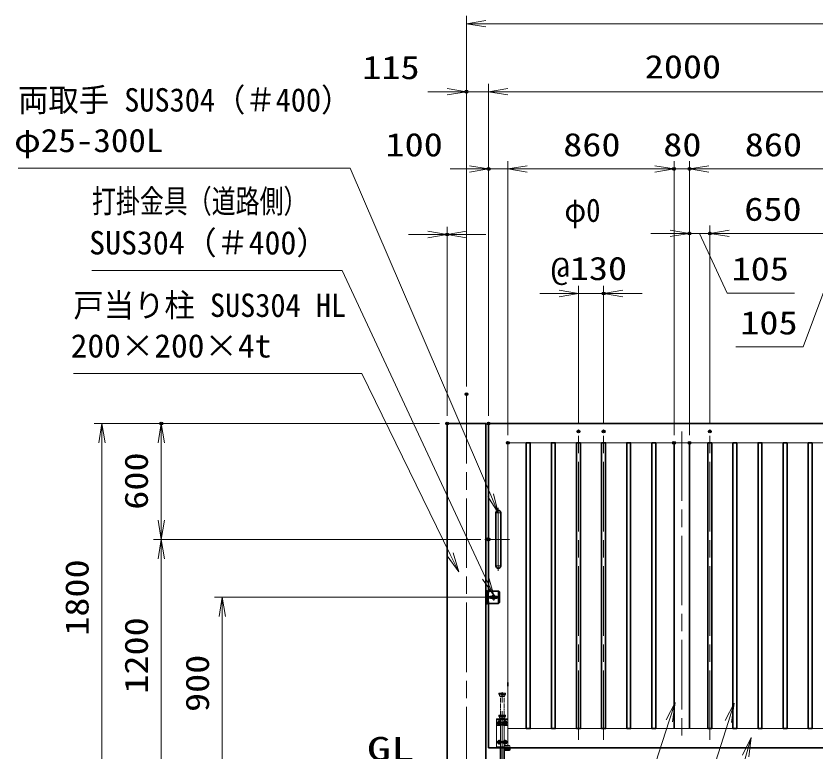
# Model space of a CAD drawing. Units: millimetres at full size. Extents: x -11880 to 11880, y -8400 to 8400.
# Drawn here: x -54 to 4089, y -549 to 3257 of the extents above; entities that cross this region are included whole.
import ezdxf
from ezdxf.enums import TextEntityAlignment as Align

# ---------------------------------------------------------------- set-up
doc = ezdxf.new("R2010")
doc.units = ezdxf.units.MM
doc.header["$LTSCALE"] = 30
doc.header["$PDMODE"] = 32
doc.header["$PDSIZE"] = 15
for name, pattern in [('DASHED', [7.5, 6, -1.5]), ('USER1', [9, 6, -0.75, 1.5, -0.75]), ('USER2', [18, 12, -1.5, 3, -1.5]), ('USER3', [1.125, 0.75, -0.125, 0.125, -0.125])]:
    doc.linetypes.add(name, pattern=pattern)
for name, color, linetype, lineweight in [('0-1_外形線', 7, 'Continuous', 35), ('0-2_0', 7, 'Continuous', 18), ('0-3_寸法線', 4, 'Continuous', 18), ('0-5_細線', 2, 'Continuous', 35), ('0-6_隠れ線', 140, 'DASHED', 18), ('0-7_軸線', 200, 'USER2', 15), ('0-D_想像線', 112, 'USER3', 15), ('0-E_AM_0N', 7, 'Continuous', 50), ('0-F_AM_7N', 6, 'USER1', 18)]:
    doc.layers.add(name, color=color, linetype=linetype, lineweight=lineweight)
doc.layers.add('0-4_Defpoints', color=7, linetype='Continuous')
doc.layers.add('1-0_文字2', color=254, linetype='Continuous')
doc.styles.add('ＭＳ ゴシック', font='')
doc.styles.get('ＭＳ ゴシック').set_extended_font_data('MS Gothic')

# ---------------------------------------------------------------- blocks, each defined once
blk = doc.blocks.new('S35')
at = {"layer": '0-3_寸法線'}
for points in [[(11189491.4, 80213685.4), (11161013, 80213685.4), (11184488.7, 80293281.7), (11185337.3, 80296159.2)], [(11184968.3, 80293140.3), (11185337.3, 80296159.2), (11184009.1, 80293423.2)]]:
    blk.add_lwpolyline(points, dxfattribs=at)
at = {"layer": '0-3_寸法線', "color": 254, "style": 'ＭＳ ゴシック'}
for s, width, p in [('SUS304 HL', 1.15, (11164781, 80221386)), ('100x50x2t', 1.2, (11164349, 80215086))]:
    blk.add_text(s, height=3637, dxfattribs=dict(at, width=width)).set_placement(p, align=Align.BOTTOM_LEFT)
blk = doc.blocks.new('S36')
at = {"layer": '0-3_寸法線'}
for points in [[(11121529.4, 80199162.6), (11150007.8, 80199162.6), (11181795.7, 80298620.3), (11182709.1, 80301477.9)], [(11182272, 80298468.1), (11182709.1, 80301477.9), (11181319.5, 80298772.5)]]:
    blk.add_lwpolyline(points, dxfattribs=at)
at = {"layer": '0-3_寸法線', "color": 254, "style": 'ＭＳ ゴシック'}
for s, width, p in [('SUS304 HL', 1.15, (11120953.4, 80206863.2)), ('30x20x1.5t', 1.2, (11120751.8, 80200563.2))]:
    blk.add_text(s, height=3637, dxfattribs=dict(at, width=width)).set_placement(p, align=Align.BOTTOM_LEFT)
blk = doc.blocks.new('S37')
at = {"layer": '0-3_寸法線'}
for points in [[(11116851.6, 80214159.5), (11145330, 80214159.5), (11172622.5, 80298750.3), (11173543.7, 80301605.4)], [(11173098.4, 80298596.8), (11173543.7, 80301605.4), (11172146.7, 80298903.8)]]:
    blk.add_lwpolyline(points, dxfattribs=at)
at = {"layer": '0-3_寸法線', "color": 254, "style": 'ＭＳ ゴシック'}
for s, width, p in [('SUS304 HL', 1.15, (11116419.6, 80221860)), ('80x40x2t', 1.2, (11116419.6, 80215560))]:
    blk.add_text(s, height=3637, dxfattribs=dict(at, width=width)).set_placement(p, align=Align.BOTTOM_LEFT)
blk = doc.blocks.new('_Open')
at = {"layer": '0-2_0', "color": 4}
blk.add_line((-30, 5), (0, 0), dxfattribs=at)
blk.add_lwpolyline([(-30, -5), (0, 0), (-30, 0)], dxfattribs=at)
blk = doc.blocks.new('A$C130E4F3B')
at = {"layer": '0-1_外形線'}
for p, q in [((-375, -4125), (-375, 4125)), ((375, 4125), (375, -4125))]:
    blk.add_line(p, q, dxfattribs=at)
for centre, start, end in [((0, 4125), 0, 180), ((0, -4125), 180, 0)]:
    blk.add_arc(centre, 375, start, end, dxfattribs=at)
at = {"layer": '0-7_軸線'}
for p, q in [((0, 4125), (-412.5, 4125)), ((0, 4877.9), (0, -4877.9)), ((0, 4125), (412.5, 4125)), ((0, -4125), (-412.5, -4125)), ((0, -4125), (412.5, -4125))]:
    blk.add_line(p, q, dxfattribs=at)
at = {"layer": '0-7_軸線', "linetype": 'USER1'}
blk.add_line((-1779.7, 0), (1779.7, 0), dxfattribs=at)
blk = doc.blocks.new('U23')
at = {"layer": '0-E_AM_0N'}
blk.add_lwpolyline([(645, 3787.4), (450, 3674.8), (255, 3787.4), (255, 4012.6), (450, 4125.2), (645, 4012.6)], close=True, dxfattribs=at)
blk.add_circle((450, 3900), 195, dxfattribs=at)
blk.add_circle((450, 3900), 195, dxfattribs=at)
at = {"layer": '0-F_AM_7N'}
for p, q in [((697.7, 3900), (202.3, 3900)), ((450, 4147.7), (450, 3652.3))]:
    blk.add_line(p, q, dxfattribs=at)
blk = doc.blocks.new('U24')
at = {"layer": '0-E_AM_0N'}
blk.add_lwpolyline([(-255, 3787.4), (-450, 3674.8), (-645, 3787.4), (-645, 4012.6), (-450, 4125.2), (-255, 4012.6)], close=True, dxfattribs=at)
blk.add_circle((-450, 3900), 195, dxfattribs=at)
blk.add_circle((-450, 3900), 195, dxfattribs=at)
at = {"layer": '0-F_AM_7N'}
for p, q in [((-202.3, 3900), (-697.7, 3900)), ((-450, 4147.7), (-450, 3652.3))]:
    blk.add_line(p, q, dxfattribs=at)
blk = doc.blocks.new('U25')
at = {"layer": '0-E_AM_0N'}
blk.add_lwpolyline([(645, 787.4), (450, 674.8), (255, 787.4), (255, 1012.6), (450, 1125.2), (645, 1012.6)], close=True, dxfattribs=at)
blk.add_circle((450, 900), 195, dxfattribs=at)
blk.add_circle((450, 900), 195, dxfattribs=at)
at = {"layer": '0-F_AM_7N'}
for p, q in [((697.7, 900), (202.3, 900)), ((450, 1147.7), (450, 652.3))]:
    blk.add_line(p, q, dxfattribs=at)
blk = doc.blocks.new('U26')
at = {"layer": '0-E_AM_0N'}
blk.add_lwpolyline([(-255, 787.4), (-450, 674.8), (-645, 787.4), (-645, 1012.6), (-450, 1125.2), (-255, 1012.6)], close=True, dxfattribs=at)
blk.add_circle((-450, 900), 195, dxfattribs=at)
blk.add_circle((-450, 900), 195, dxfattribs=at)
at = {"layer": '0-F_AM_7N'}
for p, q in [((-202.3, 900), (-697.7, 900)), ((-450, 1147.7), (-450, 652.3))]:
    blk.add_line(p, q, dxfattribs=at)
blk = doc.blocks.new('S50')
at = {"layer": '0-3_寸法線'}
for points in [[(11071451.9, 80384613.6), (11123027.9, 80384613.6), (11144870.3, 80333811.8), (11146055.2, 80331055.8)], [(11144410.9, 80333614.3), (11146055.2, 80331055.8), (11145329.6, 80334009.3)]]:
    blk.add_lwpolyline(points, dxfattribs=at)
at = {"layer": '0-3_寸法線', "color": 254, "style": 'ＭＳ ゴシック'}
for s, width, p in [('両取手 SUS304（＃400）', 0.95, (11071451.9, 80392314.2)), ('φ25-300L', 1.1, (11070847.1, 80386014.2))]:
    blk.add_text(s, height=3637, dxfattribs=dict(at, width=width)).set_placement(p, align=Align.BOTTOM_LEFT)
blk = doc.blocks.new('S51')
at = {"layer": '0-3_寸法線'}
for points in [[(11082926.7, 80368713.5), (11121801.9, 80368713.5), (11144067.7, 80320949.9), (11145335.2, 80318230.8)], [(11143614.5, 80320738.6), (11145335.2, 80318230.8), (11144520.9, 80321161.1)]]:
    blk.add_lwpolyline(points, dxfattribs=at)
at = {"layer": '0-3_寸法線', "color": 254, "style": 'ＭＳ ゴシック', "width": 0.75}
blk.add_text('打掛金具（道路側）', height=3637, dxfattribs=at).set_placement((11082926.7, 80376565.2), align=Align.BOTTOM_LEFT)
at = {"layer": '0-3_寸法線', "color": 254, "style": 'ＭＳ ゴシック'}
blk.add_text('SUS304（＃400）', height=3637, dxfattribs=at).set_placement((11082494.7, 80370114), align=Align.BOTTOM_LEFT)
blk = doc.blocks.new('S58')
at = {"layer": '0-3_寸法線'}
for points in [[(11080052, 80352704), (11124860, 80352704), (11138583.7, 80324614.8), (11139900.6, 80321919.3)], [(11138134.4, 80324395.3), (11139900.6, 80321919.3), (11139032.9, 80324834.3)]]:
    blk.add_lwpolyline(points, dxfattribs=at)
at = {"layer": '0-3_寸法線', "color": 254, "style": 'ＭＳ ゴシック'}
for s, width, p in [('戸当り柱 SUS304 HL', 0.95, (11080052, 80360404.5)), ('200×200×4t', 1.05, (11079620, 80354104.5))]:
    blk.add_text(s, height=3637, dxfattribs=dict(at, width=width)).set_placement(p, align=Align.BOTTOM_LEFT)
blk = doc.blocks.new('PRCIRCLE')
at = {"layer": '0-2_0'}
blk.add_line((-30, 0), (30, 0), dxfattribs=at)
blk = doc.blocks.new('gdgdgdgd')
at = {"layer": '0-5_細線'}
for p, q in [((0, 975), (360, 975)), ((0, 975), (0, -975)), ((450, 630), (0, 630)), ((450, 225), (0, 225)), ((360, 975), (1980, 975)), ((360, 975), (360, -975)), ((450, 975), (450, 630)), ((450, 225), (450, -225)), ((780, 150), (970.2, 150)), ((810, -75), (810, 75)), ((810, 75), (1650, 75)), ((1489.8, 150), (1680, 150)), ((1650, 75), (1650, -75)), ((1980, 975), (2130, 825)), ((1980, 975), (1980, -975)), ((2130, 825), (2130, -825)), ((450, -225), (0, -225)), ((0, -630), (450, -630)), ((360, -975), (0, -975)), ((1980, -975), (360, -975)), ((450, -630), (450, -975)), ((780, -150), (970.2, -150)), ((1650, -75), (810, -75)), ((1489.8, -150), (1680, -150)), ((2130, -825), (1980, -975))]:
    blk.add_line(p, q, dxfattribs=at)
for centre, radius, start, end in [((780, 0), 150, 90, 270), ((1230, 0), 300, 30, 150), ((1680, 0), 150, 270, 90), ((1230, 0), 300, 210, 330)]:
    blk.add_arc(centre, radius, start, end, dxfattribs=at)
at = {"layer": '0-6_隠れ線'}
for p, q in [((90, 975), (90, -975)), ((270, 975), (270, -975))]:
    blk.add_line(p, q, dxfattribs=at)
at = {"layer": '0-7_軸線'}
for p, q in [((180, 1105.8), (180, -1105.8)), ((1230, 0), (688.6, 0)), ((1230, 0), (1230, 541.4)), ((1230, 0), (1771.4, 0)), ((1230, 0), (1230, -541.4))]:
    blk.add_line(p, q, dxfattribs=at)
at = {"layer": '0-6_隠れ線', "xscale": 12.5, "yscale": 12.5}
blk.add_blockref('PRCIRCLE', (1230, 0), dxfattribs=at)

msp = doc.modelspace()

# ---------------------------------------------------------------- linework, layer by layer
at = {"layer": '0-1_外形線'}
for p, q in [((4393.88, 1146.63), (2393.88, 1146.63)), ((2393.88, 279.13), (2393.88, 1146.63)), ((3353.88, 1046.63), (3353.88, -433.37)), ((3433.88, 1046.63), (3433.88, -433.37)), ((2393.88, -533.37), (2393.88, 214.13)), ((2493.88, -193.87), (2493.88, -212.87)), ((2393.88, -533.37), (4393.88, -533.37)), ((2454.38, -533.37), (2454.38, -651.37)), ((2473.38, -533.37), (2473.38, -651.37)), ((2503.38, -533.37), (2503.38, -542.37)), ((2500.38, -545.37), (2473.38, -545.37))]:
    msp.add_line(p, q, dxfattribs=at)
for points in [[(2178.88, -634.37), (2378.88, -634.37), (2378.88, 1146.63), (2178.88, 1146.63)], [(2588.88, -433.37), (2608.88, -433.37), (2608.88, 1046.63), (2588.88, 1046.63)], [(2718.88, -433.37), (2738.88, -433.37), (2738.88, 1046.63), (2718.88, 1046.63)], [(2848.88, -433.37), (2868.88, -433.37), (2868.88, 1046.63), (2848.88, 1046.63)], [(2978.88, -433.37), (2998.88, -433.37), (2998.88, 1046.63), (2978.88, 1046.63)], [(3108.88, -433.37), (3128.88, -433.37), (3128.88, 1046.63), (3108.88, 1046.63)], [(3238.88, -433.37), (3258.88, -433.37), (3258.88, 1046.63), (3238.88, 1046.63)], [(3528.88, -433.37), (3548.88, -433.37), (3548.88, 1046.63), (3528.88, 1046.63)], [(3658.88, -433.37), (3678.88, -433.37), (3678.88, 1046.63), (3658.88, 1046.63)], [(3788.88, -433.37), (3808.88, -433.37), (3808.88, 1046.63), (3788.88, 1046.63)], [(3918.88, -433.37), (3938.88, -433.37), (3938.88, 1046.63), (3918.88, 1046.63)], [(4048.88, -433.37), (4068.88, -433.37), (4068.88, 1046.63), (4048.88, 1046.63)]]:
    msp.add_lwpolyline(points, close=True, dxfattribs=at)
msp.add_lwpolyline([(2496.38, -533.37), (2496.38, -538.37), (2473.38, -538.37)], dxfattribs=at)
msp.add_arc((2500.38, -542.37), 3, 270, 0, dxfattribs=at)
at = {"layer": '0-2_0'}
for p, q in [((2493.88, -193.87), (2493.88, 1046.63)), ((2493.88, 1046.63), (4293.88, 1046.63))]:
    msp.add_line(p, q, dxfattribs=at)
msp.add_lwpolyline([(4293.88, 1046.63), (4293.88, -433.37), (2493.88, -433.37), (2493.88, -212.87)], dxfattribs=at)
at = {"layer": '0-3_寸法線'}
for p, q in [((2278.88, 1338.91), (2278.88, 3257.2)), ((2278.88, 3217.2), (4538.88, 3217.2)), ((2278.88, 1338.91), (2278.88, 2905.19)), ((2393.88, 1186.63), (2393.88, 2905.19)), ((2393.88, 1186.63), (2393.88, 2905.19)), ((2178.88, 2865.19), (2078.88, 2865.19)), ((2393.88, 2865.19), (2278.88, 2865.19)), ((2393.88, 2865.19), (4393.88, 2865.19)), ((2493.88, 2865.19), (2593.88, 2865.19)), ((2393.88, 1186.63), (2393.88, 2505.19)), ((2493.88, 1086.63), (2493.88, 2505.19)), ((2493.88, 1086.63), (2493.88, 2505.19)), ((3353.88, 1086.63), (3353.88, 2505.19)), ((3353.88, 1086.63), (3353.88, 2505.19)), ((3433.88, 1086.63), (3433.88, 2505.19)), ((3433.88, 1086.63), (3433.88, 2505.19)), ((2293.88, 2465.19), (2193.88, 2465.19)), ((2493.88, 2465.19), (2393.88, 2465.19)), ((2493.88, 2465.19), (3353.88, 2465.19)), ((2593.88, 2465.19), (2693.88, 2465.19)), ((3253.88, 2465.19), (3153.88, 2465.19)), ((3353.88, 2465.19), (3433.88, 2465.19)), ((3433.88, 2465.19), (4293.88, 2465.19)), ((3533.88, 2465.19), (3633.88, 2465.19)), ((2178.88, 1186.63), (2178.88, 2165.75)), ((2178.88, 1186.63), (2178.88, 2165.75)), ((3433.88, 1086.63), (3433.88, 2171.37)), ((3538.88, 1145.63), (3538.88, 2171.37)), ((3538.88, 1145.63), (3538.88, 2171.37)), ((2078.88, 2125.75), (1978.88, 2125.75)), ((2278.88, 2125.75), (2378.88, 2125.75)), ((3333.88, 2131.37), (3233.88, 2131.37)), ((3538.88, 2131.37), (3433.88, 2131.37)), ((4188.88, 2131.37), (3538.88, 2131.37)), ((3638.88, 2131.37), (3738.88, 2131.37)), ((4088.88, 2131.37), (3988.88, 2131.37)), ((2858.88, 1145.63), (2858.88, 1860.23)), ((2988.88, 1145.63), (2988.88, 1860.23)), ((2758.88, 1820.23), (2658.88, 1820.23)), ((2858.88, 1820.23), (2988.88, 1820.23)), ((3088.88, 1820.23), (3188.88, 1820.23)), ((2138.88, 1146.63), (351.29, 1146.63)), ((391.29, 1146.63), (391.29, -653.37)), ((2138.88, 1146.63), (658.49, 1146.63)), ((698.49, 546.63), (698.49, 1146.63)), ((2353.88, 546.63), (658.49, 546.63)), ((2344.55, 546.63), (658.49, 546.63)), ((698.49, 546.63), (698.49, -653.37)), ((2373.48, 246.63), (974.6, 246.63)), ((1014.6, 246.63), (1014.6, -653.37))]:
    msp.add_line(p, q, dxfattribs=at)
for points in [[(3486.38, 2131.37), (3628.67, 1822.37), (3977.47, 1822.37)], [(4241.38, 2131.37), (4022.39, 1542.99), (3673.59, 1542.99)]]:
    msp.add_lwpolyline(points, dxfattribs=at)
at = {"layer": '0-4_Defpoints'}
for p in [(2278.88, 2865.19), (2393.88, 2465.19), (3353.88, 2465.19), (3433.88, 2465.19), (2178.88, 2125.75), (3433.88, 2131.37), (3538.88, 2131.37), (2988.88, 1820.23), (2278.88, 1298.91), (698.49, 1146.63), (2178.88, 1146.63), (2178.88, 1146.63), (2178.88, 1146.63), (2393.88, 1146.63), (2858.88, 1105.63), (2988.88, 1105.63), (3538.88, 1105.63), (2493.88, 1046.63), (3353.88, 1046.63), (3433.88, 1046.63), (2384.55, 546.63), (2393.88, 546.63), (2413.48, 246.63)]:
    msp.add_point(p, dxfattribs=at)
at = {"layer": '0-6_隠れ線'}
for p, q in [((2447.38, -363.37), (2446.38, -364.37)), ((2446.38, -369.37), (2446.38, -364.37)), ((2481.38, -364.37), (2446.38, -364.37)), ((2447.38, -370.37), (2446.38, -369.37)), ((2446.38, -369.37), (2481.38, -369.37)), ((2447.38, -363.37), (2480.38, -363.37)), ((2480.38, -370.37), (2447.38, -370.37)), ((2449.88, -378.37), (2449.88, -370.37)), ((2477.88, -378.37), (2477.88, -370.37)), ((2480.38, -363.37), (2481.38, -364.37)), ((2481.38, -369.37), (2480.38, -370.37)), ((2481.38, -369.37), (2481.38, -364.37)), ((2433.88, -383.37), (2493.88, -383.37)), ((2433.88, -533.37), (2433.88, -383.37)), ((2493.88, -388.37), (2433.88, -388.37)), ((2449.88, -378.37), (2451.88, -380.37)), ((2477.88, -378.37), (2449.88, -378.37)), ((2475.88, -380.37), (2451.88, -380.37)), ((2454.38, -383.37), (2454.38, -380.37)), ((2454.38, -388.37), (2454.38, -414.37)), ((2459.9, -412.48), (2456.11, -414.37)), ((2459.9, -412.48), (2461.24, -415.16)), ((2467.85, -412.48), (2466.51, -415.16)), ((2471.64, -414.37), (2467.85, -412.48)), ((2473.38, -380.37), (2473.38, -383.37)), ((2473.38, -388.37), (2473.38, -399.04)), ((2473.38, -407.7), (2473.38, -414.37)), ((2477.88, -378.37), (2475.88, -380.37)), ((2493.88, -383.37), (2493.88, -521.37)), ((2433.88, -414.37), (2456.11, -414.37)), ((2433.88, -417.37), (2456.82, -417.37)), ((2454.38, -417.37), (2454.38, -528.37)), ((2461.24, -415.16), (2456.82, -417.37)), ((2466.51, -415.16), (2470.93, -417.37)), ((2470.93, -417.37), (2493.88, -417.37)), ((2493.88, -414.37), (2471.64, -414.37)), ((2473.38, -417.37), (2473.38, -528.37)), ((2459.88, -528.37), (2433.88, -528.37)), ((2459.88, -533.37), (2433.88, -533.37)), ((2459.88, -528.37), (2459.88, -533.37)), ((2467.88, -533.37), (2459.88, -533.37)), ((2493.88, -528.37), (2467.88, -528.37)), ((2467.88, -528.37), (2467.88, -533.37)), ((2493.88, -533.37), (2467.88, -533.37)), ((2473.38, -521.37), (2500.38, -521.37)), ((2493.88, -528.37), (2493.88, -533.37)), ((2503.38, -524.37), (2503.38, -533.37))]:
    msp.add_line(p, q, dxfattribs=at)
msp.add_lwpolyline([(2473.38, -528.37), (2496.38, -528.37), (2496.38, -533.37)], dxfattribs=at)
msp.add_arc((2500.38, -524.37), 3, 0, 90, dxfattribs=at)
at = {"layer": '0-7_軸線'}
for p, q in [((2278.88, 1298.91), (2278.88, -772.95)), ((2858.88, -492.37), (2858.88, 1105.63)), ((2988.88, -492.37), (2988.88, 1105.63)), ((3393.88, 1105.63), (3393.88, -492.37)), ((3538.88, -492.37), (3538.88, 1105.63)), ((2463.88, -703.79), (2463.88, -244.72))]:
    msp.add_line(p, q, dxfattribs=at)
at = {"layer": '0-D_想像線'}
for p, q in [((2447.38, -249.37), (2446.38, -250.37)), ((2446.38, -255.37), (2446.38, -250.37)), ((2481.38, -250.37), (2446.38, -250.37)), ((2447.38, -256.37), (2446.38, -255.37)), ((2446.38, -255.37), (2481.38, -255.37)), ((2447.38, -249.37), (2480.38, -249.37)), ((2480.38, -256.37), (2447.38, -256.37)), ((2449.88, -264.37), (2449.88, -256.37)), ((2449.88, -264.37), (2451.88, -266.37)), ((2477.88, -264.37), (2449.88, -264.37)), ((2475.88, -266.37), (2451.88, -266.37)), ((2454.38, -363.37), (2454.38, -266.37)), ((2473.38, -363.37), (2473.38, -266.37)), ((2477.88, -264.37), (2475.88, -266.37)), ((2477.88, -264.37), (2477.88, -256.37)), ((2480.38, -249.37), (2481.38, -250.37)), ((2481.38, -255.37), (2480.38, -256.37)), ((2481.38, -255.37), (2481.38, -250.37))]:
    msp.add_line(p, q, dxfattribs=at)

# ---------------------------------------------------------------- block references
at = {"layer": '0-1_外形線', "xscale": 0.03333333, "yscale": 0.03333333}
msp.add_blockref('A$C130E4F3B', (2443.88, 546.63), dxfattribs=at)
at = {"layer": '0-3_寸法線', "xscale": 3.333333, "yscale": 3.333333}
for p, rotation in [((2278.88, 3217.2), 180), ((2393.88, 2865.19), 180), ((2393.88, 2865.19), 180), ((2493.88, 2465.19), 180), ((2493.88, 2465.19), 180), ((3433.88, 2465.19), 180), ((3433.88, 2465.19), 180), ((2178.88, 2125.75), 180), ((3538.88, 2131.37), 180), ((3538.88, 2131.37), 180), ((2988.88, 1820.23), 180), ((391.29, 1146.63), 90), ((698.49, 1146.63), 90), ((698.49, 546.63), 270), ((698.49, 546.63), 90), ((1014.6, 246.63), 90)]:
    msp.add_blockref('_Open', p, dxfattribs=dict(at, rotation=rotation))
at = {"layer": '0-3_寸法線'}
for name, p, xscale, yscale in [('S50', (-369091.3, -2677017.73), 0.03333333, 0.03333333), ('_Open', (2278.88, 2865.19), 3.333333, 3.333333), ('_Open', (2393.88, 2465.19), 3.333333, 3.333333), ('_Open', (3353.88, 2465.19), 3.333333, 3.333333), ('_Open', (3353.88, 2465.19), 3.333333, 3.333333), ('S51', (-369091.3, -2677017.73), 0.03333333, 0.03333333), ('_Open', (2178.88, 2125.75), 3.333333, 3.333333), ('_Open', (3433.88, 2131.37), 3.333333, 3.333333), ('S58', (-369091.3, -2677017.73), 0.03333333, 0.03333333), ('_Open', (2858.88, 1820.23), 3.333333, 3.333333), ('S37', (-369091.3, -2677017.73), 0.03333333, 0.03333333), ('S36', (-369091.3, -2677017.73), 0.03333333, 0.03333333), ('S35', (-369091.3, -2677017.73), 0.03333333, 0.03333333)]:
    msp.add_blockref(name, p, dxfattribs=dict(at, xscale=xscale, yscale=yscale))
at = {"layer": '0-5_細線', "xscale": 0.03333333, "yscale": 0.03333333}
msp.add_blockref('gdgdgdgd', (2378.88, 246.63), dxfattribs=at)
at = {"layer": '0-E_AM_0N', "xscale": 0.03333333, "yscale": 0.03333333}
for name in ['U24', 'U23', 'U26', 'U25']:
    msp.add_blockref(name, (2463.88, -533.37), dxfattribs=at)

# ---------------------------------------------------------------- texts
at = {"layer": '0-3_寸法線', "color": 254, "style": 'ＭＳ ゴシック'}
for s, width, p in [('115', 1.2, (1739.35, 2893.87)), ('2000', 1.2, (3201.88, 2897.87)), ('100', 1.2, (1859.66, 2493.87)), ('860', 1.2, (2779.88, 2493.87)), ('80', 1.2, (3297.88, 2493.87)), ('860', 1.2, (3719.88, 2493.87)), ('φ0', 0.9, (2786.04, 2154.43)), ('650', 1.2, (3717.48, 2160.06)), ('@130', 1.2, (2715.08, 1852.91)), ('105', 1.2, (3651.87, 1851.05)), ('105', 1.2, (3696.79, 1571.67))]:
    msp.add_text(s, height=121.2, dxfattribs=dict(at, width=width)).set_placement(p, align=Align.BOTTOM_LEFT)
at = {"layer": '0-3_寸法線', "color": 254, "style": 'ＭＳ ゴシック', "width": 1.2}
for s, p in [('600', (665.8, 700.23)), ('1800', (358.61, 47.43)), ('1200', (665.8, -252.57)), ('900', (981.92, -347.37))]:
    msp.add_text(s, height=121.2, rotation=90, dxfattribs=at).set_placement(p, align=Align.BOTTOM_LEFT)
at = {"layer": '1-0_文字2', "style": 'ＭＳ ゴシック', "width": 1.5}
msp.add_text('GL', height=121.2, dxfattribs=at).set_placement((1763.68, -634.21), align=Align.BOTTOM_LEFT)

doc.saveas('drawing.dxf')
